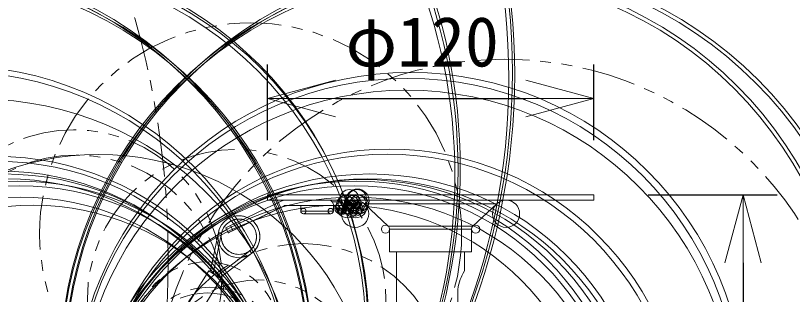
# Model space of a CAD drawing. Units: millimetres, scale not verified. Extents: x -65 to 105, y -57 to 178.
# Drawn here: x -5.94 to 22.64, y 36.6 to 46.85 of the extents above; entities that cross this region are included whole.
import ezdxf
from ezdxf.enums import TextEntityAlignment as Align

# ---------------------------------------------------------------- set-up
doc = ezdxf.new("R2010")
doc.units = ezdxf.units.MM
doc.header["$LTSCALE"] = 0.125
doc.linetypes.add('USER2', pattern=[31.75, 15.875, -3.175, 3.175, -3.175, 3.175, -3.175])
doc.layers.add('0-0_0', color=1, linetype='USER2', lineweight=18)
doc.layers.add('0-4_GAIKEI', color=1, linetype='Continuous', lineweight=18)
doc.layers.add('0-5_SUNPO', color=7, linetype='Continuous')
doc.styles.add('ＭＳ ゴシック', font='')
doc.styles.get('ＭＳ ゴシック').set_extended_font_data('MS Gothic')

# ---------------------------------------------------------------- blocks, each defined once
blk = doc.blocks.new('_Open30')
at = {"layer": '0-0_0', "color": 7, "linetype": 'Continuous'}
blk.add_line((0, 0), (-1, 0), dxfattribs=at)
blk.add_lwpolyline([(-1, 0.26795), (0, 0), (-1, -0.26795)], dxfattribs=at)
blk = doc.blocks.new('D3')
at = {"layer": '0-5_SUNPO'}
for p, q in [((196.8255, 355.7721), (196.8255, 358.5575)), ((208.8255, 355.7721), (208.8255, 358.5575)), ((199.3255, 357.3075), (206.3255, 357.3075))]:
    blk.add_line(p, q, dxfattribs=at)
at = {"layer": '0-5_SUNPO', "xscale": 2.5, "yscale": 2.5, "rotation": 180}
blk.add_blockref('_Open30', (196.8255, 357.3075), dxfattribs=at)
at = {"layer": '0-5_SUNPO', "xscale": 2.5, "yscale": 2.5}
blk.add_blockref('_Open30', (208.8255, 357.3075), dxfattribs=at)
at = {"layer": '0-5_SUNPO', "style": 'ＭＳ ゴシック'}
blk.add_text('φ120', height=1.833, dxfattribs=at).set_placement((199.7005, 357.9325), align=Align.BOTTOM_LEFT)
blk = doc.blocks.new('D4')
at = {"layer": '0-5_SUNPO'}
for p, q in [((210.8255, 353.7721), (215.5681, 353.7721)), ((214.3181, 351.2721), (214.3181, 343.2221)), ((213.526, 340.7221), (215.5681, 340.7221))]:
    blk.add_line(p, q, dxfattribs=at)
at = {"layer": '0-5_SUNPO', "xscale": 2.5, "yscale": 2.5}
for p, rotation in [((214.3181, 353.7721), 90), ((214.3181, 340.7221), 270)]:
    blk.add_blockref('_Open30', p, dxfattribs=dict(at, rotation=rotation))
at = {"layer": '0-5_SUNPO', "style": 'ＭＳ ゴシック'}
blk.add_text('130', height=1.833, rotation=90, dxfattribs=at).set_placement((213.6931, 345.211), align=Align.BOTTOM_LEFT)

msp = doc.modelspace()

# ---------------------------------------------------------------- linework, layer by layer
at = {"layer": '0-0_0'}
for points in [[(1.2229, 37.4373), (1.5252, 38.8807), (1.5252, 38.8807), (1.5252, 38.8807), (1.5252, 38.8807), (1.5254, 38.8807), (1.5263, 38.8805), (1.5296, 38.8798), (1.5423, 38.8771), (1.5836, 38.8684), (1.6252, 38.8597), (1.6426, 38.8561), (1.3311, 37.369)], [(1.4729, 37.2801), (2.6759, 38.2083), (2.6759, 38.2083), (2.6759, 38.2082), (2.6759, 38.2082), (2.676, 38.208), (2.6765, 38.2073), (2.6786, 38.2046), (2.6865, 38.1943), (2.7122, 38.1608), (2.7382, 38.1272), (2.7492, 38.1133), (1.5815, 37.2124)], [(1.582, 37.2128), (1.582, 37.2127), (1.6185, 37.1897), (1.6279, 37.1836), (1.6303, 37.1821), (1.6308, 37.1817), (1.631, 37.1816), (1.631, 37.1816), (1.631, 37.1816), (1.631, 37.1816), (0.7279, 35.7413), (0.7234, 35.744), (0.4539, 35.9124), (0.3086, 36.0038), (0.2748, 36.0252), (0.2711, 36.0277), (0.2705, 36.0281), (0.2704, 36.0281), (0.2704, 36.0281), (0.2704, 36.0281), (1.1735, 37.4684), (1.1768, 37.4665), (1.1863, 37.4607), (1.223, 37.4379)], [(1.1735, 37.4684), (1.1735, 37.4684), (1.1735, 37.4684), (1.1736, 37.4683), (1.1742, 37.468), (1.1779, 37.4655), (1.2117, 37.444), (1.357, 37.3526), (1.6265, 37.1842), (1.631, 37.1816)], [(1.2229, 37.4376), (1.2177, 37.4408), (1.2163, 37.4416), (1.2159, 37.4419), (1.2159, 37.4418), (1.2159, 37.4418), (1.216, 37.4418), (1.2163, 37.4416), (1.2175, 37.4408), (1.2224, 37.4376), (1.2416, 37.4254), (1.312, 37.381), (1.312, 37.381), (1.4968, 37.2652), (1.564, 37.2233), (1.5887, 37.2081), (1.5887, 37.2081), (1.5886, 37.2081), (1.5886, 37.2082), (1.5883, 37.2084), (1.587, 37.2093), (1.5818, 37.2126), (1.5818, 37.2126)], [(1.4739, 37.2808), (1.4027, 37.3255), (1.3314, 37.3702)], [(1.4737, 37.2808), (1.4026, 37.3254), (1.3314, 37.37)]]:
    msp.add_lwpolyline(points, dxfattribs=at)
for centre, radius in [((28.5193, 101.9311), 76.0771), ((-32.7023, 37.8868), 32.3824), ((2.7075, 38.8214), 7.7621), ((12.0482, 32.3835), 12.8587), ((-3.8011, 37.1989), 5.4547), ((2.1939, 36.438), 5.4911), ((-3.7123, 36.2646), 5.4547), ((2.2788, 38.7229), 0.77), ((2.2788, 38.7229), 0.65), ((4.644, 33.2144), 5.255), ((1.0999, 35.1229), 2.6757), ((1.1887, 34.1886), 2.6757), ((2.9902, 33.3892), 3.745), ((1.1118, 33.9119), 2.743)]:
    msp.add_circle(centre, radius, dxfattribs=at)
at = {"layer": '0-4_GAIKEI', "color": 7}
for p, q in [((3.3279, 40.2653), (3.3279, 40.0653)), ((3.3279, 40.2653), (15.3279, 40.2653)), ((3.3279, 40.0653), (15.3279, 40.0653)), ((15.3279, 40.2653), (15.3279, 40.0653)), ((7.7709, 39.1098), (6.8931, 39.9305)), ((10.8849, 39.1098), (11.7627, 39.9305)), ((7.8185, 39.0002), (7.8185, 38.1653)), ((10.8374, 39.0002), (10.8374, 38.1653)), ((7.8185, 38.1653), (10.8374, 38.1653)), ((8.0779, 38.1653), (8.0779, 33.2403)), ((10.5779, 38.1653), (10.5779, 37.4653)), ((10.3279, 34.6153), (10.3279, 36.7153))]:
    msp.add_line(p, q, dxfattribs=at)
at = {"layer": '0-4_GAIKEI'}
for p, q in [((5.7021, 40.0076), (5.704, 40.0042)), ((5.9868, 40.0042), (5.9868, 40.0653)), ((6.0481, 40.0653), (6.0481, 39.8653)), ((6.1325, 40.0653), (6.2661, 39.8231)), ((6.249, 40.0653), (6.249, 39.8653)), ((5.9142, 39.6231), (5.704, 40.0042)), ((5.7529, 39.8653), (5.7529, 39.6653)), ((6.1971, 39.6231), (5.9868, 40.0042)), ((6.3498, 39.7653), (6.6492, 39.7653)), ((6.7329, 39.8231), (6.8225, 39.9856)), ((6.9448, 39.8822), (6.8019, 39.6231)), ((6.8931, 39.9305), (11.7627, 39.9305)), ((4.6529, 39.5653), (5.6529, 39.5653)), ((6.1971, 39.6231), (5.9142, 39.6231)), ((6.7183, 39.5653), (5.9979, 39.5653)), ((1.8783, 38.8643), (1.7913, 39.0443)), ((7.7709, 39.1098), (10.8849, 39.1098)), ((7.8185, 39.0002), (10.8374, 39.0002))]:
    msp.add_line(p, q, dxfattribs=at)
for points in [[(1.7913, 39.0443), (1.8434, 39.0698), (1.9704, 39.1314), (2.0575, 38.9513), (3.944, 39.8633), (3.9482, 39.8648), (3.9527, 39.8653), (6.2568, 39.8653), (6.2568, 40.0653), (3.9527, 40.0653), (3.9317, 40.0643), (3.9109, 40.0613), (3.8905, 40.0563), (3.8706, 40.0494), (3.857, 40.0434), (1.9704, 39.1314)], [(5.7021, 40.0076), (5.6887, 40.0266), (5.6713, 40.0421), (5.6503, 40.0534), (5.6263, 40.0607), (5.6095, 40.0635), (5.5753, 40.0653)], [(5.7021, 40.0076), (5.985, 40.0076), (5.9868, 40.0042)], [(5.985, 40.0076), (5.9736, 40.0264), (5.9515, 40.0543), (5.9439, 40.0627), (5.943, 40.0641), (5.9429, 40.0646)], [(6.7329, 39.8231), (6.45, 39.8231), (6.5831, 40.0643)], [(3.944, 39.8633), (3.9536, 39.8633), (2.7885, 39.3001)], [(3.9623, 39.8653), (3.9579, 39.8648), (3.9536, 39.8633)], [(4.5529, 39.8653), (4.5529, 39.6653), (5.7529, 39.6653)], [(2.5207, 39.4539), (2.4831, 39.4653), (2.445, 39.4748), (2.4064, 39.4822), (2.3676, 39.4878), (2.3285, 39.4913), (2.2892, 39.4928), (2.25, 39.4924), (2.2108, 39.4899), (2.1718, 39.4854), (2.133, 39.479), (2.0774, 39.4661)], [(2.7875, 39.301), (3.1248, 39.4642), (3.2346, 39.5176), (3.2732, 39.5367), (3.273, 39.5367), (3.2712, 39.5358), (3.2506, 39.5261), (3.0465, 39.428), (2.5122, 39.1692), (2.4719, 39.1494)], [(2.6694, 39.2425), (2.0671, 38.9513), (2.0627, 38.9492), (1.9364, 38.8883), (1.8985, 38.8701), (1.8889, 38.8656), (1.8867, 38.8645), (1.8862, 38.8643), (1.8861, 38.8643), (1.8783, 38.8643), (1.8917, 38.8709), (1.9304, 38.8898), (2.0575, 38.9513)], [(2.4321, 39.3546), (2.3968, 39.3621), (2.3612, 39.3677), (2.3253, 39.3712), (2.2892, 39.3728), (2.2531, 39.3724), (2.2171, 39.37), (2.1813, 39.3656), (2.1458, 39.3592), (2.1088, 39.3503)], [(2.4719, 39.1494), (2.472, 39.1494), (2.4725, 39.1496), (2.4747, 39.1506), (2.484, 39.155), (2.5218, 39.173), (2.6626, 39.2407), (2.6682, 39.2434)]]:
    msp.add_lwpolyline(points, dxfattribs=at)
at = {"layer": '0-4_GAIKEI', "color": 7}
msp.add_lwpolyline([(10.5779, 37.4653), (10.5297, 37.3818), (10.4777, 37.2828), (10.4498, 37.2238), (10.4173, 37.1476), (10.3874, 37.0652), (10.363, 36.9826), (10.3441, 36.896), (10.3372, 36.8515), (10.3321, 36.8065), (10.329, 36.761), (10.3279, 36.7153)], dxfattribs=at)
at = {"layer": '0-4_GAIKEI'}
for centre, radius in [((-12.249, 44.7613), 24.5872), ((-12.0131, 44.6801), 24.4343), ((-12.0941, 44.5251), 24.2974), ((-10.0542, 41.2375), 20.4739), ((-10.0421, 41.1777), 20.3791), ((-9.9201, 40.9839), 20.1426), ((-10.0706, 33.9267), 14.9398), ((-6.6366, 35.3852), 13.6597), ((-6.5143, 35.3155), 13.5747), ((10.8083, 33.9267), 14.9398), ((-10.0213, 33.8787), 14.8664), ((-6.5551, 35.2552), 13.4988), ((10.759, 33.8787), 14.8664), ((-9.5531, 33.9419), 14.5879), ((-9.504, 33.8944), 14.515), ((10.2908, 33.9419), 14.5879), ((10.2417, 33.8944), 14.515), ((-8.3629, 32.3492), 12.6782), ((-8.2664, 32.2647), 12.5398), ((8.5762, 32.4004), 12.3535), ((8.4899, 32.3147), 12.2214), ((8.4506, 32.044), 12.0606), ((-7.1958, 32.0513), 11.7189), ((-2.8781, 31.6175), 10.1268), ((7.8121, 31.0751), 10.8662), ((7.7302, 31.004), 10.7476), ((-6.6596, 31.0859), 10.5879), ((-6.5857, 31.0145), 10.4747), ((-6.5189, 30.8007), 10.3369), ((-6.3527, 30.7697), 10.2578), ((7.0904, 30.7697), 10.2578), ((-6.2778, 30.7019), 10.1454), ((-5.8576, 30.808), 9.9615), ((-5.7924, 30.7393), 9.8548), ((6.5953, 30.808), 9.9615), ((6.5301, 30.7393), 9.8548), ((6.8467, 30.7769), 10.044), ((7.0155, 30.7019), 10.1454), ((6.3421, 40.111), 0.3466), ((6.6347, 40.0442), 0.4298), ((6.625, 40.111), 0.3466), ((-5.762, 30.4784), 9.6989), ((6.4997, 30.4784), 9.6989), ((6.2828, 39.8442), 0.4298), ((6.208, 39.9624), 0.2793), ((5.9441, 40.064), 0.00137), ((6.5656, 39.8442), 0.4298), ((6.3575, 39.9679), 0.2028), ((6.4908, 39.9624), 0.2793), ((6.4104, 39.9025), 0.1645), ((6.5598, 39.7624), 0.2793), ((6.694, 39.911), 0.3466), ((-5.2828, 30.4804), 9.3969), ((6.0205, 30.4804), 9.3969), ((4.6529, 39.6653), 0.1), ((5.6529, 39.6653), 0.1), ((6.0056, 39.7679), 0.2028), ((6.0586, 39.7025), 0.1645), ((6.0147, 39.6715), 0.1109), ((6.0006, 39.6503), 0.0854), ((6.2885, 39.7679), 0.2028), ((6.3414, 39.7025), 0.1645), ((6.2976, 39.6715), 0.1109), ((6.2834, 39.6503), 0.0854), ((6.3419, 39.8792), 0.1216), ((6.3451, 39.8756), 0.1168), ((6.3666, 39.8715), 0.1109), ((6.3586, 39.8596), 0.0959), ((6.3524, 39.8503), 0.0854), ((6.3648, 39.8631), 0.0976), ((6.3477, 39.8311), 0.0656), ((6.3695, 39.834), 0.0682), ((6.6247, 39.8792), 0.1216), ((6.6279, 39.8756), 0.1168), ((6.6414, 39.8596), 0.0959), ((6.6476, 39.8631), 0.0976), ((6.6938, 39.6792), 0.1216), ((6.697, 39.6756), 0.1168), ((6.6523, 39.834), 0.0682), ((6.7105, 39.6596), 0.0959), ((6.7167, 39.6631), 0.0976), ((2.2788, 38.7229), 0.77), ((2.2788, 38.7229), 0.77), ((5.9958, 39.6311), 0.0656), ((6.2786, 39.6311), 0.0656), ((6.7214, 39.634), 0.0682), ((2.2788, 38.7229), 0.65)]:
    msp.add_circle(centre, radius, dxfattribs=at)
at = {"layer": '0-4_GAIKEI', "color": 7}
for centre, radius in [((6.5516, 39.5653), 0.5), ((12.1042, 39.5653), 0.5), ((7.6685, 39.0002), 0.15), ((10.9874, 39.0002), 0.15)]:
    msp.add_circle(centre, radius, dxfattribs=at)

# ---------------------------------------------------------------- block references
at = {"layer": '0-5_SUNPO'}
for name in ['D3', 'D4']:
    msp.add_blockref(name, (-193.4976, -313.5067), dxfattribs=at)

doc.saveas('drawing.dxf')
